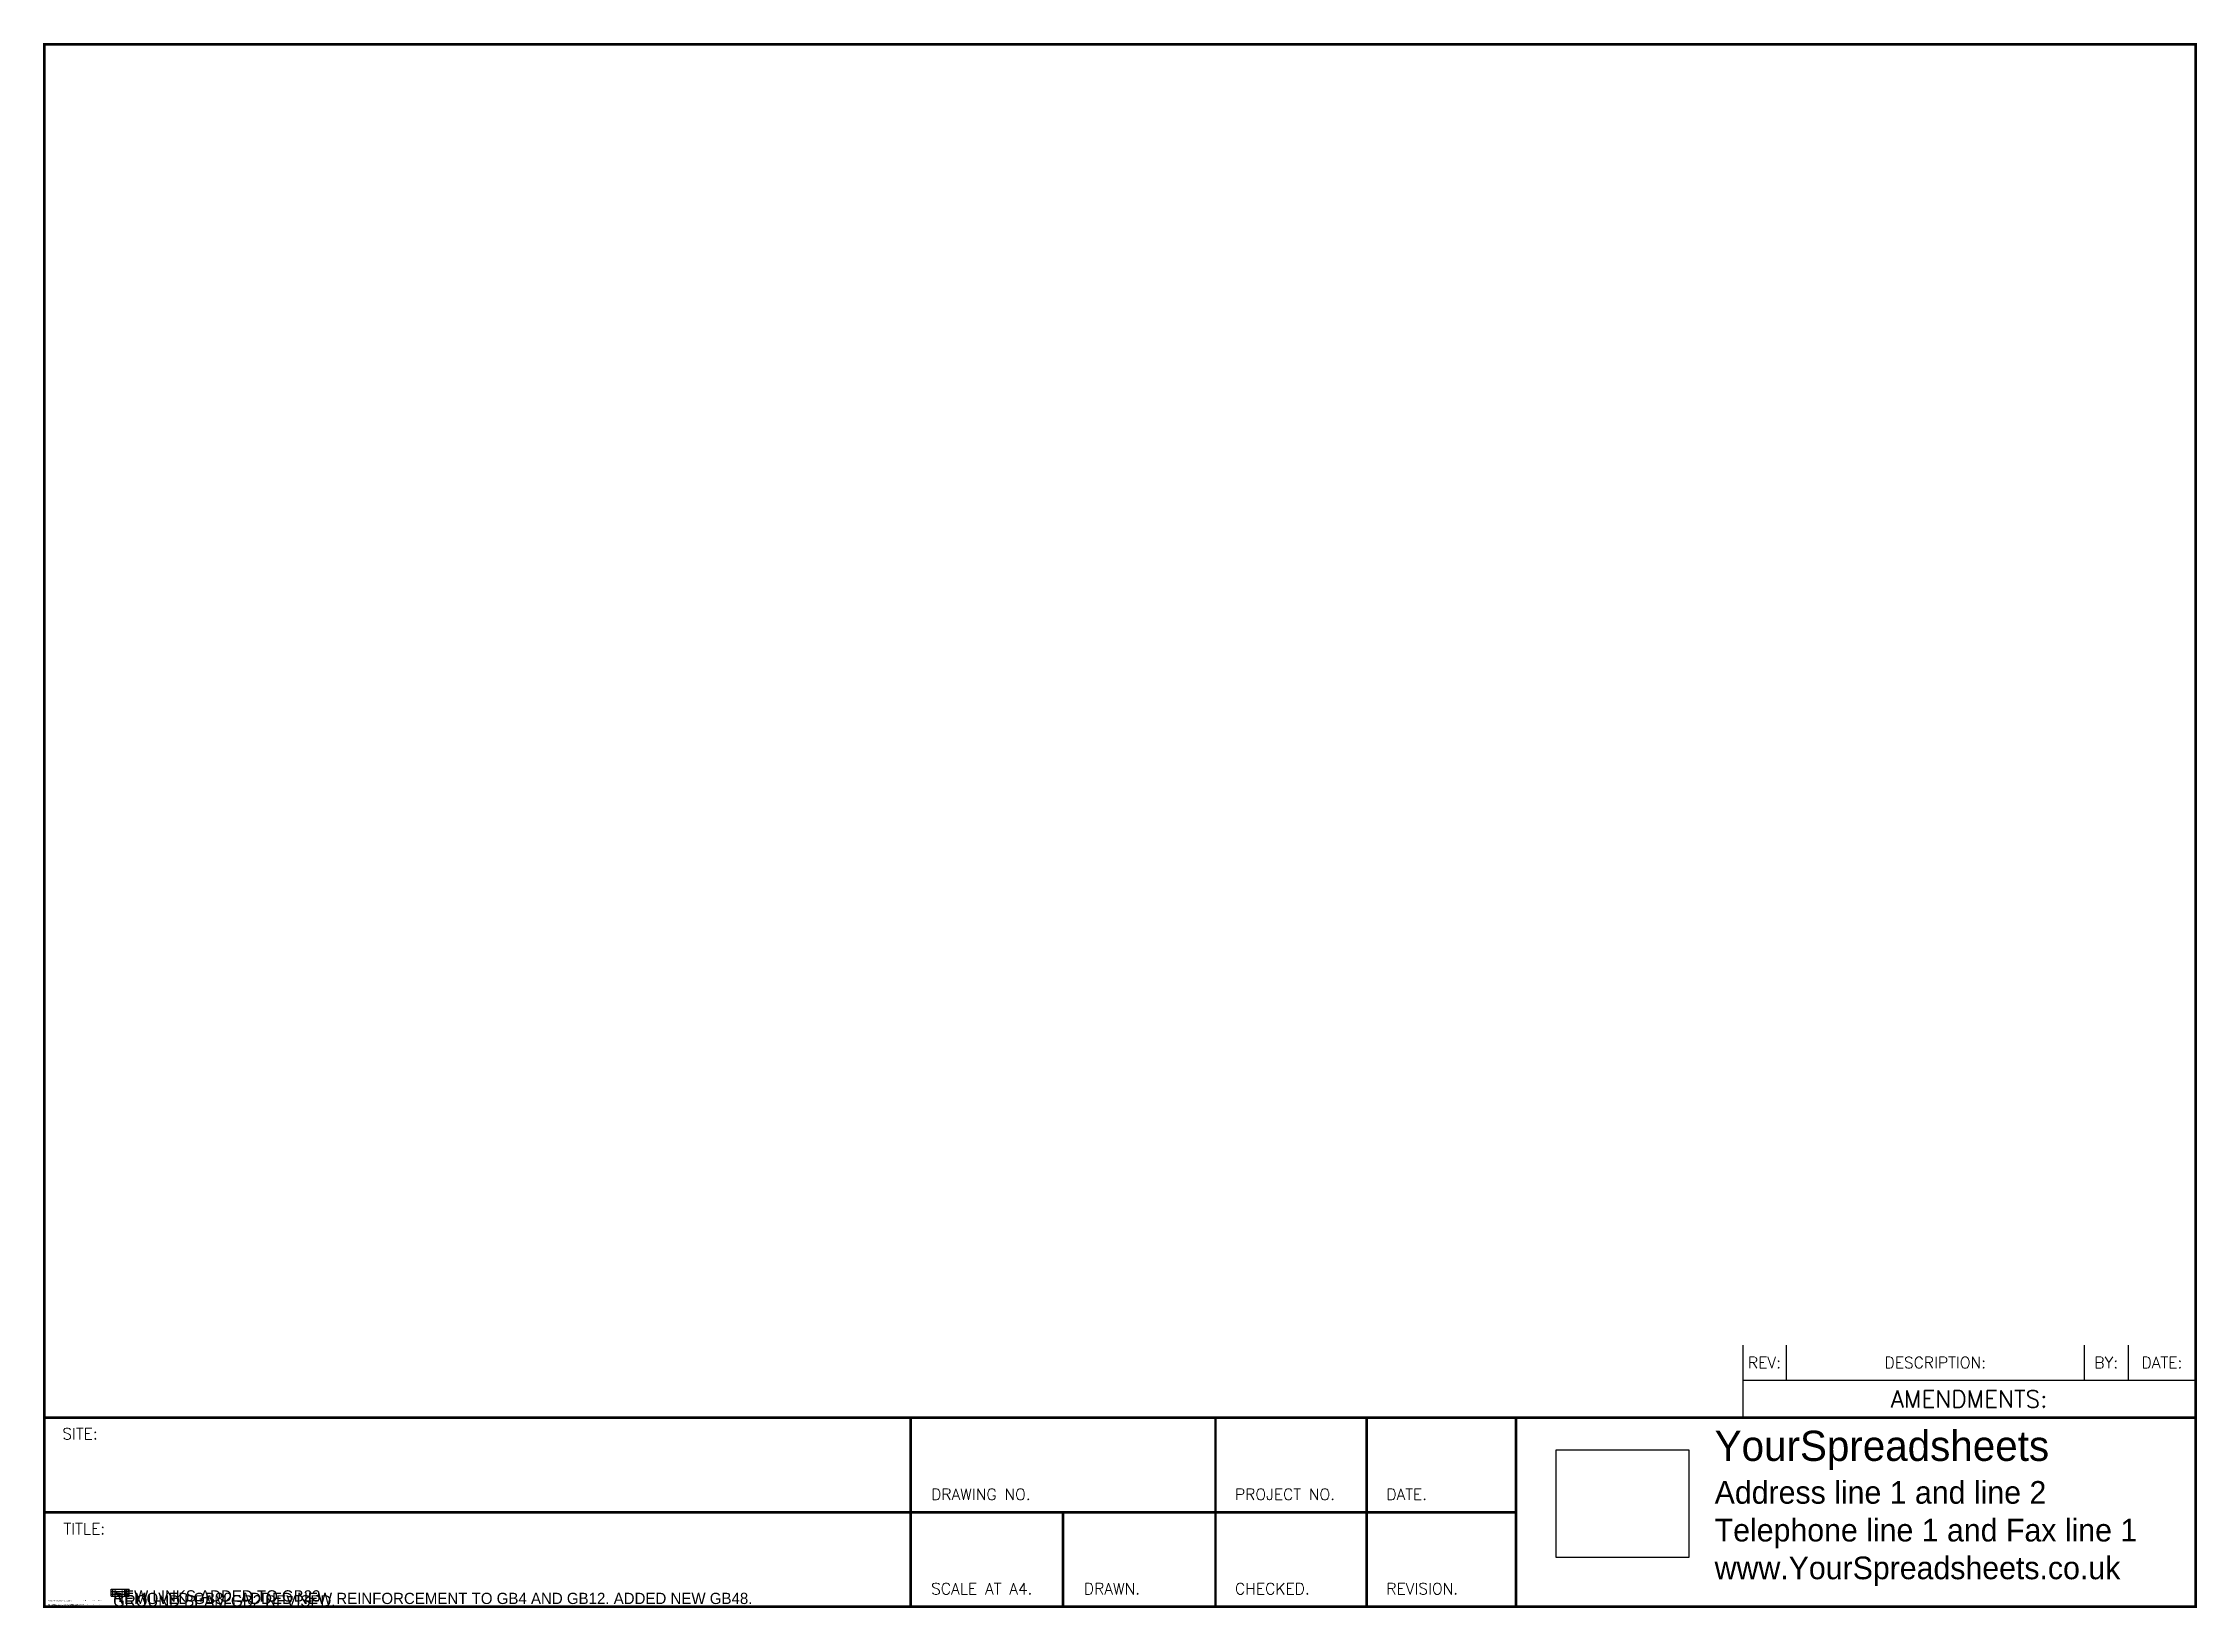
# Paper-space layout 'Layout1-A horizontal' of a CAD drawing. Header units: millimetres. Extents: x 0 to 267, y 0 to 194.
import ezdxf
from ezdxf.enums import TextEntityAlignment as Align

# ---------------------------------------------------------------- set-up
doc = ezdxf.new("R2018")
doc.units = ezdxf.units.MM
doc.header["$LTSCALE"] = 25.4
for name, color, linetype in [('YS-TEXT-LARGE', 250, 'Continuous'), ('YS-TEXT-MEDIUM', 6, 'Continuous'), ('YS-TEXT-SMALL', 2, 'Continuous'), ('YS-TITLEBLOCK-BORDERS', 154, 'Continuous'), ('YS-TITLEBLOCK-TEXT-NONEDITABLE', 154, 'Continuous')]:
    doc.layers.add(name, color=color, linetype=linetype)
doc.styles.add('ROMANS', font='romans.shx')
doc.styles.get("Standard").update_dxf_attribs({"font": 'Arial.ttf'})
doc.styles.add('YS TEXT', font='')
doc.styles.get('YS TEXT').set_extended_font_data('Century Gothic')
picture_1 = doc.add_image_def('image1.jpg', size_in_pixel=(739, 600))

# ---------------------------------------------------------------- blocks, each defined once
blk = doc.blocks.new('*U20')
at = {"layer": 'YS-TITLEBLOCK-BORDERS'}
for points in [[(0, 0.48), (4.09, 0.48)], [(0, 0), (0, 0.48)], [(0, 0), (4.09, 0)], [(0.39, 0), (0.39, 0.48)], [(3.09, 0), (3.09, 0.48)], [(3.48, 0), (3.48, 0.48)], [(4.09, 0), (4.09, 0.48)]]:
    blk.add_lwpolyline(points, dxfattribs=at)
at = {"layer": 'YS-TEXT-SMALL', "style": 'YS TEXT'}
for tag, height, p in [('rev', 0.123, (0.2, 0.24)), ('by', 0.0818, (3.29, 0.24)), ('date', 0.0818, (3.79, 0.24))]:
    blk.add_attdef(tag, text='', height=height, dxfattribs=at).set_placement(p, align=Align.MIDDLE_CENTER)
at = {"layer": 'YS-TEXT-SMALL', "lineweight": 30, "flags": 104}
blk.add_attdef('DESCRIPTION', text='', height=0.113, dxfattribs=at).set_placement((0.43, 0.26), align=Align.MIDDLE_LEFT)
blk = doc.blocks.new('*U24')
at = {"layer": 'YS-TITLEBLOCK-BORDERS'}
for points in [[(0, 0.64), (4.09, 0.64)], [(0, 0), (0, 0.64)], [(0, 0), (4.09, 0)], [(0.39, 0), (0.39, 0.64)], [(3.09, 0), (3.09, 0.64)], [(3.48, 0), (3.48, 0.64)], [(4.09, 0), (4.09, 0.64)]]:
    blk.add_lwpolyline(points, dxfattribs=at)
at = {"layer": 'YS-TEXT-SMALL', "style": 'YS TEXT'}
for tag, height, p in [('rev', 0.123, (0.2, 0.32)), ('by', 0.0818, (3.29, 0.32)), ('date', 0.0818, (3.79, 0.32))]:
    blk.add_attdef(tag, text='', height=height, dxfattribs=at).set_placement(p, align=Align.MIDDLE_CENTER)
at = {"layer": 'YS-TEXT-SMALL', "lineweight": 30, "flags": 104}
blk.add_attdef('DESCRIPTION', text='', height=0.113, dxfattribs=at).set_placement((0.43, 0.34), align=Align.MIDDLE_LEFT)
blk = doc.blocks.new('*U21')
at = {"layer": 'YS-TITLEBLOCK-BORDERS'}
for points in [[(0, 0.5), (4.09, 0.5)], [(0, 0), (0, 0.5)], [(0, 0), (4.09, 0)], [(0.39, 0), (0.39, 0.5)], [(3.09, 0), (3.09, 0.5)], [(3.48, 0), (3.48, 0.5)], [(4.09, 0), (4.09, 0.5)]]:
    blk.add_lwpolyline(points, dxfattribs=at)
at = {"layer": 'YS-TEXT-SMALL', "style": 'YS TEXT'}
for tag, height, p in [('rev', 0.123, (0.2, 0.25)), ('by', 0.0818, (3.29, 0.25)), ('date', 0.0818, (3.79, 0.25))]:
    blk.add_attdef(tag, text='', height=height, dxfattribs=at).set_placement(p, align=Align.MIDDLE_CENTER)
at = {"layer": 'YS-TEXT-SMALL', "lineweight": 30, "flags": 104}
blk.add_attdef('DESCRIPTION', text='', height=0.113, dxfattribs=at).set_placement((0.43, 0.27), align=Align.MIDDLE_LEFT)
blk = doc.blocks.new('A Horizontal')
at = {"layer": 'YS-TITLEBLOCK-BORDERS', "linetype": 'Continuous'}
blk.add_line((0, 11.69), (182.37, 11.69), dxfattribs=at)
at = {"layer": 'YS-TITLEBLOCK-BORDERS', "linetype": 'Continuous', "const_width": 0.327}
blk.add_lwpolyline([(266.59, 193.58), (266.59, 0), (0, 0), (0, 193.58)], close=True, dxfattribs=at)
at = {"layer": 'YS-TITLEBLOCK-BORDERS'}
for points in [[(210.47, 32.39), (210.47, 28.06), (266.59, 28.06)], [(215.86, 32.39), (215.86, 28.06)], [(252.79, 32.39), (252.79, 28.06)], [(258.25, 32.39), (258.25, 28.06)], [(210.47, 28.06), (210.47, 23.39)]]:
    blk.add_lwpolyline(points, dxfattribs=at)
at = {"layer": 'YS-TITLEBLOCK-BORDERS', "linetype": 'Continuous', "const_width": 0.327}
for points in [[(0, 23.39), (266.59, 23.39)], [(107.35, 0), (107.35, 23.39)], [(145.13, 0), (145.13, 23.39)], [(163.87, 0), (163.87, 23.39)], [(182.37, 23.39), (182.37, 0)], [(0, 11.69), (182.37, 11.69)], [(126.24, 0), (126.24, 11.69)]]:
    blk.add_lwpolyline(points, dxfattribs=at)
at = {"layer": 'YS-TEXT-LARGE', "linetype": 'Continuous', "insert": (206.99, 21.79), "char_height": 5.0512, "attachment_point": 1, "style": 'YS TEXT'}
blk.add_mtext('{\\H0.74074x;YourSpreadsheets\\P\\pxsm1;\\H0.75001x;Address line 1 and line 2\\PTelephone line 1 and Fax line 1\\P\\ps*;www.YourSpreadsheets.co.uk\\H1x; }', dxfattribs=at)
at = {"layer": 'YS-TEXT-MEDIUM', "style": 'YS TEXT'}
for tag, p in [('site-single-line', (12.14, 16.15)), ('title-single-line', (12.14, 4.45))]:
    blk.add_attdef(tag, p, '', height=3.27, dxfattribs=at)
for tag, p in [('drawing_number', (126.3, 17.54)), ('project_number', (154.5, 17.54)), ('date', (173.12, 17.54)), ('scale', (116.93, 5.85)), ('drawn', (135.76, 5.85)), ('checked', (154.5, 5.85)), ('revision', (173.12, 5.85))]:
    blk.add_attdef(tag, text='', height=2.57, dxfattribs=at).set_placement(p, align=Align.CENTER)
at = {"layer": 'YS-TITLEBLOCK-TEXT-NONEDITABLE', "linetype": 'Continuous', "width": 21.147, "style": 'ROMANS'}
for s, insert, char_height, attachment_point in [('REV:', (213.16, 30.23), 1.403, 5), ('DESCRIPTION:', (234.33, 30.23), 1.4031, 5), ('BY:', (255.52, 30.23), 1.403, 5), ('DATE:', (262.42, 30.23), 1.403, 5), ('AMENDMENTS:', (238.53, 25.72), 2.1047, 5), ('SITE:', (2.22, 22.12), 1.403, 1), ('DRAWING NO.', (109.89, 14.61), 1.4031, 1), ('PROJECT NO.', (147.55, 14.61), 1.4031, 1), ('DATE.', (166.3, 14.61), 1.403, 1), ('TITLE:', (2.36, 10.35), 1.403, 1), ('SCALE AT A4.', (109.89, 2.92), 1.4031, 1), ('DRAWN.', (128.82, 2.92), 1.403, 1), ('CHECKED.', (147.55, 2.92), 1.403, 1), ('REVISION.', (166.3, 2.92), 1.403, 1)]:
    blk.add_mtext(s, dxfattribs=dict(at, insert=insert, char_height=char_height, attachment_point=attachment_point))
image = blk.add_image(picture_1, insert=(187.33, 6.09), size_in_units=(16.45, 13.35))
image.dxf.flags = 7

psp = doc.layouts.new('Layout1-A horizontal')

# ---------------------------------------------------------------- block references
ref = psp.add_blockref('A Horizontal', (0.03, 0.02))
ref.add_attrib('revision', 'C', dxfattribs={"layer": 'YS-TEXT-MEDIUM', "height": 0.101, "style": 'YS TEXT'}).set_placement((6.84, 0.25), align=Align.CENTER)
ref.add_attrib('checked', 'DJ', dxfattribs={"layer": 'YS-TEXT-MEDIUM', "height": 0.101, "style": 'YS TEXT'}).set_placement((6.11, 0.25), align=Align.CENTER)
ref.add_attrib('drawn', 'DJ', dxfattribs={"layer": 'YS-TEXT-MEDIUM', "height": 0.101, "style": 'YS TEXT'}).set_placement((5.37, 0.25), align=Align.CENTER)
ref.add_attrib('scale', '1:50, 1:100', dxfattribs={"layer": 'YS-TEXT-MEDIUM', "height": 0.1013, "style": 'YS TEXT'}).set_placement((4.63, 0.25), align=Align.CENTER)
ref.add_attrib('date', '05/02/14', dxfattribs={"layer": 'YS-TEXT-MEDIUM', "height": 0.101, "style": 'YS TEXT'}).set_placement((6.84, 0.71), align=Align.CENTER)
ref.add_attrib('project_number', '25567', dxfattribs={"layer": 'YS-TEXT-MEDIUM', "height": 0.101, "style": 'YS TEXT'}).set_placement((6.11, 0.71), align=Align.CENTER)
ref.add_attrib('drawing_number', 'A/248', dxfattribs={"layer": 'YS-TEXT-MEDIUM', "height": 0.101, "style": 'YS TEXT'}).set_placement((5, 0.71), align=Align.CENTER)
ref.add_attrib('title-single-line', 'RC DETAILS, SECTIONS OF GROUND BEAMS', (0.51, 0.19), dxfattribs={"layer": 'YS-TEXT-MEDIUM', "height": 0.1289, "style": 'YS TEXT'})
ref.add_attrib('site-single-line', '31 ROVER ROAD BLOCK A AND B', (0.51, 0.65), dxfattribs={"layer": 'YS-TEXT-MEDIUM', "height": 0.1289, "style": 'YS TEXT'})
ref = psp.add_blockref('*U21', (8.31, 1.9), dxfattribs=dict(xscale=0.5399370977654607, yscale=0.5399370977654607, zscale=0.5399370977654607))
ref.add_attrib('rev', 'C', dxfattribs={"layer": 'YS-TEXT-SMALL', "height": 0.0663, "style": 'YS TEXT'}).set_placement((8.42, 2.03), align=Align.MIDDLE_CENTER)
lines = psp.add_mtext('NEW LINKS ADDED TO GB23.', dxfattribs={"layer": 'YS-TEXT-SMALL', "insert": (8.55, 2.04), "char_height": 1.3937, "attachment_point": 1})
ref.add_attrib('DESCRIPTION', '', (8.55, 2.04), dxfattribs={"flags": 104}).embed_mtext(lines)
ref.add_attrib('by', 'DJ', dxfattribs={"layer": 'YS-TEXT-SMALL', "height": 0.0442, "style": 'YS TEXT'}).set_placement((10.09, 2.03), align=Align.MIDDLE_CENTER)
ref.add_attrib('date', '05/09/13', dxfattribs={"layer": 'YS-TEXT-SMALL', "height": 0.0442, "style": 'YS TEXT'}).set_placement((10.36, 2.03), align=Align.MIDDLE_CENTER)
ref = psp.add_blockref('*U24', (8.31, 1.55), dxfattribs=dict(xscale=0.5399370977654607, yscale=0.5399370977654607, zscale=0.5399370977654607))
ref.add_attrib('rev', 'B', dxfattribs={"layer": 'YS-TEXT-SMALL', "height": 0.0663, "style": 'YS TEXT'}).set_placement((8.42, 1.72), align=Align.MIDDLE_CENTER)
lines = psp.add_mtext('REMOVED GB32. ADDED NEW REINFORCEMENT TO GB4 AND GB12. ADDED NEW GB48.', dxfattribs={"layer": 'YS-TEXT-SMALL', "insert": (8.55, 1.73), "char_height": 1.3937, "attachment_point": 1})
ref.add_attrib('DESCRIPTION', '', (8.55, 1.73), dxfattribs={"flags": 104}).embed_mtext(lines)
ref.add_attrib('by', 'DJ', dxfattribs={"layer": 'YS-TEXT-SMALL', "height": 0.0442, "style": 'YS TEXT'}).set_placement((10.09, 1.72), align=Align.MIDDLE_CENTER)
ref.add_attrib('date', '02/09/13', dxfattribs={"layer": 'YS-TEXT-SMALL', "height": 0.0442, "style": 'YS TEXT'}).set_placement((10.36, 1.72), align=Align.MIDDLE_CENTER)
ref = psp.add_blockref('*U20', (8.31, 1.29), dxfattribs=dict(xscale=0.5399370977654607, yscale=0.5399370977654607, zscale=0.5399370977654607))
ref.add_attrib('rev', 'A', dxfattribs={"layer": 'YS-TEXT-SMALL', "height": 0.0663, "style": 'YS TEXT'}).set_placement((8.42, 1.42), align=Align.MIDDLE_CENTER)
lines = psp.add_mtext('GROUND BEAM GB2 REVISED.', dxfattribs={"layer": 'YS-TEXT-SMALL', "insert": (8.55, 1.43), "char_height": 1.3937, "attachment_point": 1})
ref.add_attrib('DESCRIPTION', '', (8.55, 1.43), dxfattribs={"flags": 104}).embed_mtext(lines)
ref.add_attrib('by', 'DJ', dxfattribs={"layer": 'YS-TEXT-SMALL', "height": 0.0442, "style": 'YS TEXT'}).set_placement((10.09, 1.42), align=Align.MIDDLE_CENTER)
ref.add_attrib('date', '01/09/13', dxfattribs={"layer": 'YS-TEXT-SMALL', "height": 0.0442, "style": 'YS TEXT'}).set_placement((10.36, 1.42), align=Align.MIDDLE_CENTER)

doc.saveas('drawing.dxf')
